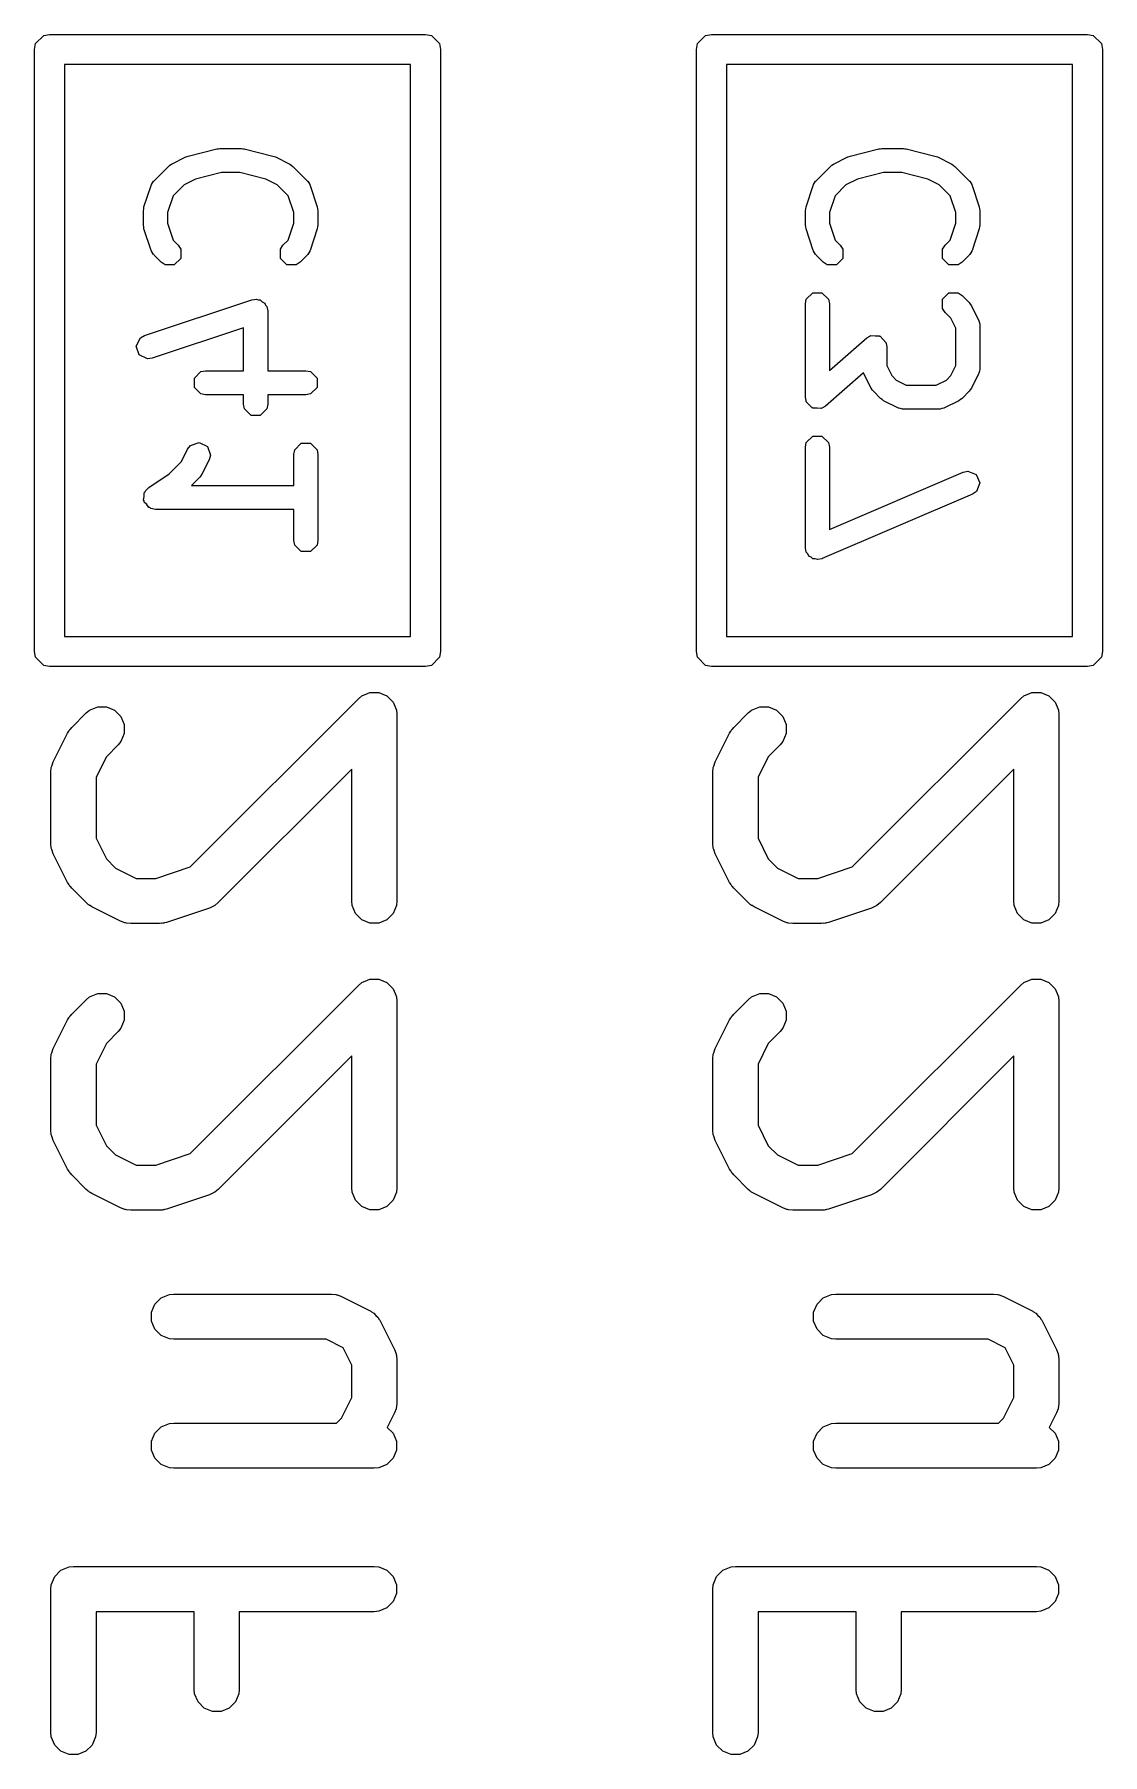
# Model space of a CAD drawing. Extents: x 2.01 to 5.6, y -4.28 to -1.65.
# Drawn here: x 5.4498 to 5.5896, y -2.5419 to -2.3169 of the extents above; entities that cross this region are included whole.
import ezdxf

# ---------------------------------------------------------------- set-up
doc = ezdxf.new("R2010")
doc.units = 0
doc.header["$MEASUREMENT"] = 0
doc.layers.add('BLACK', color=7, linetype='CONTINUOUS')

msp = doc.modelspace()

# ---------------------------------------------------------------- linework, layer by layer
at = {"layer": 'BLACK', "linetype": 'CONTINUOUS'}
for p, q in [((5.44995, -2.31814), (5.45102, -2.31708)), ((5.45102, -2.31708), (5.45177, -2.31693)), ((5.45177, -2.31693), (5.50098, -2.31693)), ((5.50098, -2.31693), (5.50174, -2.31708)), ((5.50174, -2.31708), (5.5028, -2.31814)), ((5.53657, -2.31814), (5.53763, -2.31708)), ((5.53763, -2.31708), (5.53839, -2.31693)), ((5.53839, -2.31693), (5.5876, -2.31693)), ((5.5876, -2.31693), (5.58835, -2.31708)), ((5.58835, -2.31708), (5.58942, -2.31814)), ((5.4498, -2.3189), (5.44995, -2.31814)), ((5.4498, -2.39764), (5.4498, -2.3189)), ((5.5028, -2.31814), (5.50295, -2.3189)), ((5.50295, -2.3189), (5.50295, -2.39764)), ((5.53642, -2.3189), (5.53657, -2.31814)), ((5.53642, -2.39764), (5.53642, -2.3189)), ((5.58942, -2.31814), (5.58957, -2.3189)), ((5.58957, -2.3189), (5.58957, -2.39764)), ((5.45374, -2.32087), (5.45374, -2.39567)), ((5.49902, -2.32087), (5.45374, -2.32087)), ((5.49902, -2.39567), (5.49902, -2.32087)), ((5.54035, -2.32087), (5.54035, -2.39567)), ((5.58563, -2.32087), (5.54035, -2.32087)), ((5.58563, -2.39567), (5.58563, -2.32087)), ((5.46978, -2.33291), (5.46994, -2.33284)), ((5.46994, -2.33284), (5.47369, -2.3319)), ((5.47369, -2.3319), (5.47388, -2.33189)), ((5.47388, -2.33189), (5.47407, -2.33185)), ((5.47407, -2.33185), (5.47688, -2.33185)), ((5.47688, -2.33185), (5.47707, -2.33189)), ((5.47707, -2.33189), (5.47727, -2.3319)), ((5.47727, -2.3319), (5.48102, -2.33284)), ((5.48102, -2.33284), (5.48117, -2.33291)), ((5.5564, -2.33291), (5.55655, -2.33284)), ((5.55655, -2.33284), (5.5603, -2.3319)), ((5.5603, -2.3319), (5.5605, -2.33189)), ((5.5605, -2.33189), (5.56069, -2.33185)), ((5.56069, -2.33185), (5.5635, -2.33185)), ((5.5635, -2.33185), (5.56369, -2.33189)), ((5.56369, -2.33189), (5.56388, -2.3319)), ((5.56388, -2.3319), (5.56763, -2.33284)), ((5.56763, -2.33284), (5.56779, -2.33291)), ((5.46546, -2.33606), (5.46733, -2.33419)), ((5.46733, -2.33419), (5.46754, -2.33405)), ((5.46754, -2.33405), (5.46774, -2.33389)), ((5.46774, -2.33389), (5.46962, -2.33296)), ((5.46962, -2.33296), (5.46978, -2.33291)), ((5.47427, -2.335), (5.47087, -2.33585)), ((5.47669, -2.335), (5.47427, -2.335)), ((5.48008, -2.33585), (5.47669, -2.335)), ((5.48117, -2.33291), (5.48134, -2.33296)), ((5.48134, -2.33296), (5.48321, -2.33389)), ((5.48321, -2.33389), (5.48341, -2.33405)), ((5.48341, -2.33405), (5.48362, -2.33419)), ((5.48362, -2.33419), (5.4855, -2.33606)), ((5.55207, -2.33606), (5.55395, -2.33419)), ((5.55395, -2.33419), (5.55416, -2.33405)), ((5.55416, -2.33405), (5.55436, -2.33389)), ((5.55436, -2.33389), (5.55623, -2.33296)), ((5.55623, -2.33296), (5.5564, -2.33291)), ((5.56088, -2.335), (5.55749, -2.33585)), ((5.5633, -2.335), (5.56088, -2.335)), ((5.5667, -2.33585), (5.5633, -2.335)), ((5.56779, -2.33291), (5.56795, -2.33296)), ((5.56795, -2.33296), (5.56983, -2.33389)), ((5.56983, -2.33389), (5.57003, -2.33405)), ((5.57003, -2.33405), (5.57024, -2.33419)), ((5.57024, -2.33419), (5.57211, -2.33606)), ((5.46414, -2.33949), (5.46508, -2.33668)), ((5.46508, -2.33668), (5.46512, -2.33661)), ((5.46512, -2.33657), (5.46526, -2.33636)), ((5.46512, -2.33661), (5.46512, -2.33657)), ((5.46526, -2.33636), (5.46538, -2.33614)), ((5.46538, -2.33614), (5.46542, -2.33613)), ((5.46542, -2.33613), (5.46546, -2.33606)), ((5.46938, -2.3366), (5.46795, -2.33803)), ((5.47087, -2.33585), (5.46938, -2.3366)), ((5.48158, -2.3366), (5.48008, -2.33585)), ((5.48301, -2.33803), (5.48158, -2.3366)), ((5.4855, -2.33606), (5.48554, -2.33613)), ((5.48554, -2.33613), (5.48557, -2.33614)), ((5.48557, -2.33614), (5.4857, -2.33636)), ((5.4857, -2.33636), (5.48584, -2.33657)), ((5.48584, -2.33657), (5.48584, -2.33661)), ((5.48584, -2.33661), (5.48588, -2.33668)), ((5.48588, -2.33668), (5.48681, -2.33949)), ((5.55076, -2.33949), (5.55169, -2.33668)), ((5.55169, -2.33668), (5.55173, -2.33661)), ((5.55173, -2.33657), (5.55187, -2.33636)), ((5.55173, -2.33661), (5.55173, -2.33657)), ((5.55187, -2.33636), (5.552, -2.33614)), ((5.552, -2.33614), (5.55203, -2.33613)), ((5.55203, -2.33613), (5.55207, -2.33606)), ((5.55599, -2.3366), (5.55456, -2.33803)), ((5.55749, -2.33585), (5.55599, -2.3366)), ((5.56819, -2.3366), (5.5667, -2.33585)), ((5.56962, -2.33803), (5.56819, -2.3366)), ((5.57211, -2.33606), (5.57215, -2.33613)), ((5.57215, -2.33613), (5.57219, -2.33614)), ((5.57219, -2.33614), (5.57231, -2.33636)), ((5.57231, -2.33636), (5.57245, -2.33657)), ((5.57245, -2.33657), (5.57245, -2.33661)), ((5.57245, -2.33661), (5.57249, -2.33668)), ((5.57249, -2.33668), (5.57343, -2.33949)), ((5.46411, -2.33974), (5.46414, -2.33949)), ((5.46795, -2.33803), (5.46721, -2.34024)), ((5.48375, -2.34024), (5.48301, -2.33803)), ((5.48681, -2.33949), (5.48685, -2.33974)), ((5.55072, -2.33974), (5.55076, -2.33949)), ((5.55456, -2.33803), (5.55382, -2.34024)), ((5.57036, -2.34024), (5.56962, -2.33803)), ((5.57343, -2.33949), (5.57346, -2.33974)), ((5.46406, -2.33999), (5.46411, -2.33974)), ((5.46406, -2.34186), (5.46406, -2.33999)), ((5.46721, -2.34024), (5.46721, -2.34161)), ((5.46721, -2.34161), (5.46795, -2.34382)), ((5.48301, -2.34382), (5.48375, -2.34161)), ((5.48375, -2.34161), (5.48375, -2.34024)), ((5.48685, -2.33974), (5.4869, -2.33999)), ((5.4869, -2.33999), (5.4869, -2.34186)), ((5.55068, -2.33999), (5.55072, -2.33974)), ((5.55068, -2.34186), (5.55068, -2.33999)), ((5.55382, -2.34024), (5.55382, -2.34161)), ((5.55382, -2.34161), (5.55456, -2.34382)), ((5.56962, -2.34382), (5.57036, -2.34161)), ((5.57036, -2.34161), (5.57036, -2.34024)), ((5.57346, -2.33974), (5.57351, -2.33999)), ((5.57351, -2.33999), (5.57351, -2.34186)), ((5.46411, -2.34211), (5.46406, -2.34186)), ((5.46414, -2.34236), (5.46411, -2.34211)), ((5.46508, -2.34517), (5.46414, -2.34236)), ((5.46795, -2.34382), (5.46862, -2.3445)), ((5.48233, -2.3445), (5.48301, -2.34382)), ((5.48681, -2.34236), (5.48588, -2.34517)), ((5.48685, -2.34211), (5.48681, -2.34236)), ((5.4869, -2.34186), (5.48685, -2.34211)), ((5.55072, -2.34211), (5.55068, -2.34186)), ((5.55076, -2.34236), (5.55072, -2.34211)), ((5.55169, -2.34517), (5.55076, -2.34236)), ((5.55456, -2.34382), (5.55524, -2.3445)), ((5.56895, -2.3445), (5.56962, -2.34382)), ((5.57343, -2.34236), (5.57249, -2.34517)), ((5.57346, -2.34211), (5.57343, -2.34236)), ((5.57351, -2.34186), (5.57346, -2.34211)), ((5.46512, -2.34524), (5.46508, -2.34517)), ((5.46512, -2.34528), (5.46512, -2.34524)), ((5.46526, -2.34549), (5.46512, -2.34528)), ((5.46538, -2.34571), (5.46526, -2.34549)), ((5.46542, -2.34572), (5.46538, -2.34571)), ((5.46546, -2.34579), (5.46542, -2.34572)), ((5.4664, -2.34673), (5.46546, -2.34579)), ((5.46897, -2.34622), (5.46811, -2.34707)), ((5.46862, -2.3445), (5.46897, -2.34501)), ((5.46897, -2.34501), (5.46897, -2.34622)), ((5.48199, -2.34501), (5.48233, -2.3445)), ((5.48199, -2.34622), (5.48199, -2.34501)), ((5.48284, -2.34707), (5.48199, -2.34622)), ((5.4855, -2.34579), (5.48456, -2.34673)), ((5.48554, -2.34572), (5.4855, -2.34579)), ((5.48557, -2.34571), (5.48554, -2.34572)), ((5.4857, -2.34549), (5.48557, -2.34571)), ((5.48584, -2.34528), (5.4857, -2.34549)), ((5.48588, -2.34517), (5.48584, -2.34524)), ((5.48584, -2.34524), (5.48584, -2.34528)), ((5.55173, -2.34524), (5.55169, -2.34517)), ((5.55173, -2.34528), (5.55173, -2.34524)), ((5.55187, -2.34549), (5.55173, -2.34528)), ((5.552, -2.34571), (5.55187, -2.34549)), ((5.55203, -2.34572), (5.552, -2.34571)), ((5.55207, -2.34579), (5.55203, -2.34572)), ((5.55301, -2.34673), (5.55207, -2.34579)), ((5.55558, -2.34622), (5.55473, -2.34707)), ((5.55524, -2.3445), (5.55558, -2.34501)), ((5.55558, -2.34501), (5.55558, -2.34622)), ((5.56861, -2.34501), (5.56895, -2.3445)), ((5.56861, -2.34622), (5.56861, -2.34501)), ((5.56946, -2.34707), (5.56861, -2.34622)), ((5.57211, -2.34579), (5.57117, -2.34673)), ((5.57215, -2.34572), (5.57211, -2.34579)), ((5.57219, -2.34571), (5.57215, -2.34572)), ((5.57231, -2.34549), (5.57219, -2.34571)), ((5.57245, -2.34528), (5.57231, -2.34549)), ((5.57249, -2.34517), (5.57245, -2.34524)), ((5.57245, -2.34524), (5.57245, -2.34528)), ((5.46691, -2.34707), (5.4664, -2.34673)), ((5.46811, -2.34707), (5.46691, -2.34707)), ((5.48405, -2.34707), (5.48284, -2.34707)), ((5.48456, -2.34673), (5.48405, -2.34707)), ((5.55352, -2.34707), (5.55301, -2.34673)), ((5.55473, -2.34707), (5.55352, -2.34707)), ((5.57066, -2.34707), (5.56946, -2.34707)), ((5.57117, -2.34673), (5.57066, -2.34707)), ((5.5508, -2.35157), (5.55165, -2.35072)), ((5.55165, -2.35072), (5.55285, -2.35072)), ((5.55285, -2.35072), (5.5537, -2.35157)), ((5.56861, -2.35157), (5.56946, -2.35072)), ((5.56946, -2.35072), (5.57066, -2.35072)), ((5.57066, -2.35072), (5.57117, -2.35106)), ((5.4642, -2.35631), (5.47826, -2.35162)), ((5.47826, -2.35162), (5.47887, -2.35154)), ((5.47887, -2.35154), (5.4791, -2.35166)), ((5.4791, -2.35166), (5.47936, -2.35166)), ((5.47936, -2.35166), (5.47962, -2.35192)), ((5.47962, -2.35192), (5.47995, -2.35208)), ((5.47995, -2.35208), (5.48003, -2.35233)), ((5.48003, -2.35233), (5.48021, -2.35251)), ((5.48021, -2.35251), (5.48033, -2.35311)), ((5.55068, -2.35217), (5.5508, -2.35157)), ((5.55068, -2.36436), (5.55068, -2.35217)), ((5.5537, -2.35157), (5.55382, -2.35217)), ((5.55382, -2.35217), (5.55382, -2.36089)), ((5.56861, -2.35278), (5.56861, -2.35157)), ((5.56895, -2.35329), (5.56861, -2.35278)), ((5.57117, -2.35106), (5.57211, -2.352)), ((5.57211, -2.352), (5.57225, -2.35221)), ((5.57225, -2.35221), (5.57241, -2.35241)), ((5.57241, -2.35241), (5.57334, -2.35428)), ((5.47718, -2.3553), (5.4652, -2.35929)), ((5.47718, -2.36091), (5.47718, -2.3553)), ((5.48033, -2.35311), (5.48033, -2.36091)), ((5.5697, -2.35405), (5.56895, -2.35329)), ((5.57036, -2.35536), (5.5697, -2.35405)), ((5.57334, -2.35428), (5.57336, -2.35436)), ((5.57336, -2.35436), (5.57339, -2.35438)), ((5.57339, -2.35438), (5.57344, -2.35463)), ((5.57344, -2.35463), (5.57351, -2.35488)), ((5.57351, -2.35488), (5.57349, -2.35491)), ((5.57349, -2.35491), (5.57351, -2.35499)), ((5.57351, -2.35499), (5.57351, -2.36061)), ((5.46313, -2.35769), (5.46367, -2.35661)), ((5.46367, -2.35661), (5.4642, -2.35631)), ((5.55382, -2.36089), (5.55871, -2.35661)), ((5.55871, -2.35661), (5.5591, -2.35639)), ((5.5591, -2.35639), (5.55915, -2.35634)), ((5.55915, -2.35634), (5.55918, -2.35634)), ((5.55918, -2.35634), (5.55924, -2.35631)), ((5.55924, -2.35631), (5.5598, -2.35634)), ((5.5598, -2.35634), (5.56035, -2.35634)), ((5.56035, -2.35634), (5.56039, -2.35638)), ((5.56039, -2.35638), (5.56045, -2.35639)), ((5.56045, -2.35639), (5.56081, -2.3568)), ((5.56081, -2.3568), (5.5612, -2.3572)), ((5.5612, -2.3572), (5.56122, -2.35727)), ((5.56122, -2.35727), (5.56124, -2.35729)), ((5.56124, -2.35729), (5.56124, -2.35736)), ((5.56124, -2.35736), (5.56132, -2.3578)), ((5.57036, -2.36024), (5.57036, -2.35536)), ((5.46351, -2.35883), (5.46313, -2.35769)), ((5.46459, -2.35937), (5.46351, -2.35883)), ((5.4652, -2.35929), (5.46459, -2.35937)), ((5.56132, -2.3578), (5.56132, -2.36024)), ((5.47074, -2.36188), (5.47159, -2.36103)), ((5.47074, -2.36309), (5.47074, -2.36188)), ((5.47159, -2.36103), (5.4722, -2.36091)), ((5.4722, -2.36091), (5.47718, -2.36091)), ((5.48033, -2.36091), (5.48532, -2.36091)), ((5.48532, -2.36091), (5.48592, -2.36103)), ((5.48592, -2.36103), (5.48678, -2.36188)), ((5.48678, -2.36188), (5.48678, -2.36309)), ((5.55829, -2.36117), (5.55329, -2.36555)), ((5.55829, -2.36121), (5.55829, -2.36117)), ((5.55832, -2.36124), (5.55829, -2.36121)), ((5.55834, -2.36132), (5.55832, -2.36124)), ((5.55928, -2.36319), (5.55834, -2.36132)), ((5.56132, -2.36024), (5.56198, -2.36155)), ((5.56198, -2.36155), (5.56256, -2.36213)), ((5.56913, -2.36213), (5.5697, -2.36155)), ((5.5697, -2.36155), (5.57036, -2.36024)), ((5.57334, -2.36132), (5.57241, -2.36319)), ((5.57336, -2.36124), (5.57334, -2.36132)), ((5.57339, -2.36121), (5.57336, -2.36124)), ((5.57344, -2.36097), (5.57339, -2.36121)), ((5.57351, -2.36072), (5.57344, -2.36097)), ((5.57351, -2.36061), (5.57349, -2.36069)), ((5.57349, -2.36069), (5.57351, -2.36072)), ((5.47159, -2.36394), (5.47074, -2.36309)), ((5.4722, -2.36406), (5.47159, -2.36394)), ((5.47718, -2.36406), (5.4722, -2.36406)), ((5.47718, -2.3653), (5.47718, -2.36406)), ((5.48532, -2.36406), (5.48033, -2.36406)), ((5.48033, -2.36406), (5.48033, -2.3653)), ((5.48592, -2.36394), (5.48532, -2.36406)), ((5.48678, -2.36309), (5.48592, -2.36394)), ((5.55943, -2.36339), (5.55928, -2.36319)), ((5.55957, -2.3636), (5.55943, -2.36339)), ((5.56051, -2.36454), (5.55957, -2.3636)), ((5.56256, -2.36213), (5.56387, -2.36279)), ((5.56387, -2.36279), (5.56781, -2.36279)), ((5.56781, -2.36279), (5.56913, -2.36213)), ((5.57211, -2.3636), (5.57117, -2.36454)), ((5.57225, -2.36339), (5.57211, -2.3636)), ((5.57241, -2.36319), (5.57225, -2.36339)), ((5.4773, -2.3659), (5.47718, -2.3653)), ((5.47816, -2.36675), (5.4773, -2.3659)), ((5.48021, -2.3659), (5.47936, -2.36675)), ((5.48033, -2.3653), (5.48021, -2.3659)), ((5.55076, -2.3648), (5.55068, -2.36436)), ((5.55076, -2.36487), (5.55076, -2.3648)), ((5.55078, -2.36489), (5.55076, -2.36487)), ((5.5508, -2.36496), (5.55078, -2.36489)), ((5.55119, -2.36536), (5.5508, -2.36496)), ((5.55155, -2.36577), (5.55119, -2.36536)), ((5.55161, -2.36578), (5.55155, -2.36577)), ((5.55165, -2.36582), (5.55161, -2.36578)), ((5.5522, -2.36582), (5.55165, -2.36582)), ((5.55275, -2.36585), (5.5522, -2.36582)), ((5.55282, -2.36582), (5.55275, -2.36585)), ((5.55285, -2.36582), (5.55282, -2.36582)), ((5.5529, -2.36577), (5.55285, -2.36582)), ((5.55329, -2.36555), (5.5529, -2.36577)), ((5.56072, -2.36468), (5.56051, -2.36454)), ((5.56092, -2.36483), (5.56072, -2.36468)), ((5.56279, -2.36577), (5.56092, -2.36483)), ((5.56287, -2.36579), (5.56279, -2.36577)), ((5.5629, -2.36582), (5.56287, -2.36579)), ((5.56314, -2.36586), (5.5629, -2.36582)), ((5.56339, -2.36593), (5.56314, -2.36586)), ((5.56342, -2.36592), (5.56339, -2.36593)), ((5.5635, -2.36594), (5.56342, -2.36592)), ((5.56819, -2.36594), (5.5635, -2.36594)), ((5.56826, -2.36592), (5.56819, -2.36594)), ((5.5683, -2.36593), (5.56826, -2.36592)), ((5.56854, -2.36586), (5.5683, -2.36593)), ((5.56879, -2.36582), (5.56854, -2.36586)), ((5.56881, -2.36579), (5.56879, -2.36582)), ((5.56889, -2.36577), (5.56881, -2.36579)), ((5.57076, -2.36483), (5.56889, -2.36577)), ((5.57096, -2.36468), (5.57076, -2.36483)), ((5.57117, -2.36454), (5.57096, -2.36468)), ((5.47936, -2.36675), (5.47816, -2.36675)), ((5.46985, -2.37116), (5.47023, -2.37067)), ((5.47023, -2.37067), (5.47137, -2.37029)), ((5.47137, -2.37029), (5.47245, -2.37083)), ((5.47245, -2.37083), (5.47283, -2.37197)), ((5.48387, -2.37126), (5.48472, -2.3704)), ((5.48472, -2.3704), (5.48592, -2.3704)), ((5.48592, -2.3704), (5.48678, -2.37126)), ((5.55068, -2.37092), (5.5508, -2.37032)), ((5.55068, -2.38405), (5.55068, -2.37092)), ((5.5508, -2.37032), (5.55165, -2.36947)), ((5.55165, -2.36947), (5.55285, -2.36947)), ((5.55285, -2.36947), (5.5537, -2.37032)), ((5.5537, -2.37032), (5.55382, -2.37092)), ((5.55382, -2.37092), (5.55382, -2.38166)), ((5.46744, -2.37439), (5.46903, -2.3728)), ((5.46903, -2.3728), (5.46985, -2.37116)), ((5.47267, -2.37256), (5.47173, -2.37444)), ((5.47283, -2.37197), (5.47267, -2.37256)), ((5.48375, -2.37186), (5.48387, -2.37126)), ((5.48375, -2.37591), (5.48375, -2.37186)), ((5.48678, -2.37126), (5.4869, -2.37186)), ((5.4869, -2.37186), (5.4869, -2.38311)), ((5.46476, -2.37617), (5.46744, -2.37439)), ((5.47144, -2.37485), (5.47038, -2.37591)), ((5.47158, -2.37464), (5.47144, -2.37485)), ((5.47173, -2.37444), (5.47158, -2.37464)), ((5.55382, -2.38166), (5.57131, -2.37416)), ((5.57131, -2.37416), (5.57192, -2.37403)), ((5.57192, -2.37403), (5.57303, -2.37448)), ((5.57303, -2.37448), (5.57351, -2.37559)), ((5.57351, -2.37559), (5.57306, -2.37671)), ((5.46409, -2.37779), (5.46418, -2.37734)), ((5.46418, -2.37792), (5.46409, -2.37779)), ((5.46418, -2.37688), (5.4643, -2.37677)), ((5.46418, -2.37734), (5.46418, -2.37688)), ((5.4643, -2.37677), (5.46433, -2.37661)), ((5.46433, -2.37661), (5.46476, -2.37617)), ((5.47038, -2.37591), (5.48375, -2.37591)), ((5.57256, -2.37706), (5.55287, -2.38549)), ((5.57306, -2.37671), (5.57256, -2.37706)), ((5.46418, -2.37809), (5.46418, -2.37792)), ((5.46451, -2.37841), (5.46418, -2.37809)), ((5.46476, -2.37879), (5.46451, -2.37841)), ((5.46492, -2.37882), (5.46476, -2.37879)), ((5.46503, -2.37894), (5.46492, -2.37882)), ((5.46564, -2.37906), (5.46503, -2.37894)), ((5.48375, -2.37906), (5.46564, -2.37906)), ((5.48375, -2.38311), (5.48375, -2.37906)), ((5.48387, -2.38371), (5.48375, -2.38311)), ((5.48472, -2.38456), (5.48387, -2.38371)), ((5.48592, -2.38456), (5.48472, -2.38456)), ((5.48678, -2.38371), (5.48592, -2.38456)), ((5.4869, -2.38311), (5.48678, -2.38371)), ((5.55068, -2.38406), (5.55068, -2.38405)), ((5.55068, -2.38408), (5.55068, -2.38406)), ((5.55068, -2.38406), (5.55068, -2.38406)), ((5.5508, -2.38465), (5.55068, -2.38408)), ((5.55102, -2.38488), (5.5508, -2.38465)), ((5.55115, -2.38517), (5.55102, -2.38488)), ((5.55143, -2.38529), (5.55115, -2.38517)), ((5.55165, -2.3855), (5.55143, -2.38529)), ((5.55197, -2.3855), (5.55165, -2.3855)), ((5.55227, -2.38562), (5.55197, -2.3855)), ((5.55284, -2.3855), (5.55227, -2.38562)), ((5.55285, -2.3855), (5.55284, -2.3855)), ((5.55286, -2.3855), (5.55285, -2.3855)), ((5.55287, -2.38549), (5.55286, -2.3855)), ((5.45374, -2.39567), (5.49902, -2.39567)), ((5.54035, -2.39567), (5.58563, -2.39567)), ((5.44995, -2.39839), (5.4498, -2.39764)), ((5.50295, -2.39764), (5.5028, -2.39839)), ((5.53657, -2.39839), (5.53642, -2.39764)), ((5.58957, -2.39764), (5.58942, -2.39839)), ((5.45102, -2.39946), (5.44995, -2.39839)), ((5.45177, -2.39961), (5.45102, -2.39946)), ((5.50098, -2.39961), (5.45177, -2.39961)), ((5.50174, -2.39946), (5.50098, -2.39961)), ((5.5028, -2.39839), (5.50174, -2.39946)), ((5.53763, -2.39946), (5.53657, -2.39839)), ((5.53839, -2.39961), (5.53763, -2.39946)), ((5.5876, -2.39961), (5.53839, -2.39961)), ((5.58835, -2.39946), (5.5876, -2.39961)), ((5.58942, -2.39839), (5.58835, -2.39946)), ((5.47019, -2.4258), (5.4922, -2.4038)), ((5.4922, -2.4038), (5.49264, -2.40343)), ((5.49264, -2.40343), (5.4934, -2.40312)), ((5.4934, -2.40312), (5.49371, -2.40299)), ((5.49371, -2.40299), (5.49486, -2.40299)), ((5.49486, -2.40299), (5.49592, -2.40343)), ((5.49592, -2.40343), (5.49674, -2.40425)), ((5.49674, -2.40425), (5.497, -2.40487)), ((5.55681, -2.4258), (5.57881, -2.4038)), ((5.57881, -2.4038), (5.57926, -2.40343)), ((5.57926, -2.40343), (5.58001, -2.40312)), ((5.58001, -2.40312), (5.58032, -2.40299)), ((5.58032, -2.40299), (5.58147, -2.40299)), ((5.58147, -2.40299), (5.58254, -2.40343)), ((5.58254, -2.40343), (5.58335, -2.40425)), ((5.58335, -2.40425), (5.58361, -2.40487)), ((5.4547, -2.40755), (5.45658, -2.40567)), ((5.45658, -2.40567), (5.45702, -2.40531)), ((5.45702, -2.40531), (5.45809, -2.40487)), ((5.45809, -2.40487), (5.45924, -2.40487)), ((5.45924, -2.40487), (5.4603, -2.40531)), ((5.4603, -2.40531), (5.46112, -2.40612)), ((5.46112, -2.40612), (5.46156, -2.40719)), ((5.497, -2.40487), (5.49718, -2.40531)), ((5.49718, -2.40531), (5.49724, -2.40589)), ((5.49724, -2.40589), (5.49724, -2.43026)), ((5.54132, -2.40755), (5.54319, -2.40567)), ((5.54319, -2.40567), (5.54364, -2.40531)), ((5.54364, -2.40531), (5.5447, -2.40487)), ((5.5447, -2.40487), (5.54585, -2.40487)), ((5.54585, -2.40487), (5.54692, -2.40531)), ((5.54692, -2.40531), (5.54773, -2.40612)), ((5.54773, -2.40612), (5.54817, -2.40719)), ((5.58361, -2.40487), (5.58379, -2.40531)), ((5.58379, -2.40531), (5.58385, -2.40589)), ((5.58385, -2.40589), (5.58385, -2.43026)), ((5.45227, -2.41207), (5.45415, -2.40832)), ((5.45415, -2.40832), (5.4543, -2.40807)), ((5.4543, -2.40807), (5.45433, -2.408)), ((5.45433, -2.408), (5.4544, -2.40791)), ((5.4544, -2.40791), (5.45446, -2.40783)), ((5.45446, -2.40783), (5.45452, -2.40777)), ((5.45452, -2.40777), (5.4547, -2.40755)), ((5.46156, -2.40834), (5.46112, -2.4094)), ((5.46156, -2.40719), (5.46156, -2.40834)), ((5.53889, -2.41207), (5.54076, -2.40832)), ((5.54076, -2.40832), (5.54092, -2.40807)), ((5.54092, -2.40807), (5.54095, -2.408)), ((5.54095, -2.408), (5.54101, -2.40791)), ((5.54101, -2.40791), (5.54107, -2.40783)), ((5.54107, -2.40783), (5.54113, -2.40777)), ((5.54113, -2.40777), (5.54132, -2.40755)), ((5.54817, -2.40834), (5.54773, -2.4094)), ((5.54817, -2.40719), (5.54817, -2.40834)), ((5.45922, -2.41139), (5.45787, -2.41408)), ((5.46075, -2.40985), (5.45922, -2.41139)), ((5.46112, -2.4094), (5.46075, -2.40985)), ((5.54583, -2.41139), (5.54448, -2.41408)), ((5.54737, -2.40985), (5.54583, -2.41139)), ((5.54773, -2.4094), (5.54737, -2.40985)), ((5.45196, -2.41339), (5.45202, -2.41281)), ((5.45196, -2.42276), (5.45196, -2.41339)), ((5.45202, -2.41281), (5.45206, -2.41271)), ((5.45206, -2.41271), (5.45207, -2.41261)), ((5.45207, -2.41261), (5.45227, -2.41207)), ((5.49133, -2.41302), (5.47387, -2.43047)), ((5.49133, -2.43026), (5.49133, -2.41302)), ((5.53858, -2.41339), (5.53863, -2.41281)), ((5.53858, -2.42276), (5.53858, -2.41339)), ((5.53863, -2.41281), (5.53867, -2.41271)), ((5.53867, -2.41271), (5.53868, -2.41261)), ((5.53868, -2.41261), (5.53889, -2.41207)), ((5.57795, -2.41302), (5.56049, -2.43047)), ((5.57795, -2.43026), (5.57795, -2.41302)), ((5.45787, -2.41408), (5.45787, -2.42206)), ((5.54448, -2.41408), (5.54448, -2.42206)), ((5.45202, -2.42334), (5.45196, -2.42276)), ((5.45787, -2.42206), (5.45922, -2.42476)), ((5.53863, -2.42334), (5.53858, -2.42276)), ((5.54448, -2.42206), (5.54583, -2.42476)), ((5.45206, -2.42343), (5.45202, -2.42334)), ((5.45207, -2.42354), (5.45206, -2.42343)), ((5.45227, -2.42408), (5.45207, -2.42354)), ((5.45415, -2.42783), (5.45227, -2.42408)), ((5.45922, -2.42476), (5.46041, -2.42596)), ((5.53867, -2.42343), (5.53863, -2.42334)), ((5.53868, -2.42354), (5.53867, -2.42343)), ((5.53889, -2.42408), (5.53868, -2.42354)), ((5.54076, -2.42783), (5.53889, -2.42408)), ((5.54583, -2.42476), (5.54703, -2.42596)), ((5.46041, -2.42596), (5.46311, -2.42731)), ((5.46311, -2.42731), (5.46568, -2.42731)), ((5.46568, -2.42731), (5.47019, -2.4258)), ((5.54703, -2.42596), (5.54972, -2.42731)), ((5.54972, -2.42731), (5.5523, -2.42731)), ((5.5523, -2.42731), (5.55681, -2.4258)), ((5.4543, -2.42808), (5.45415, -2.42783)), ((5.45433, -2.42815), (5.4543, -2.42808)), ((5.4544, -2.42823), (5.45433, -2.42815)), ((5.45446, -2.42832), (5.4544, -2.42823)), ((5.45452, -2.42837), (5.45446, -2.42832)), ((5.4547, -2.4286), (5.45452, -2.42837)), ((5.45658, -2.43047), (5.4547, -2.4286)), ((5.54092, -2.42808), (5.54076, -2.42783)), ((5.54095, -2.42815), (5.54092, -2.42808)), ((5.54101, -2.42823), (5.54095, -2.42815)), ((5.54107, -2.42832), (5.54101, -2.42823)), ((5.54113, -2.42837), (5.54107, -2.42832)), ((5.54132, -2.4286), (5.54113, -2.42837)), ((5.54319, -2.43047), (5.54132, -2.4286)), ((5.4568, -2.43066), (5.45658, -2.43047)), ((5.45685, -2.43072), (5.4568, -2.43066)), ((5.45694, -2.43077), (5.45685, -2.43072)), ((5.45702, -2.43084), (5.45694, -2.43077)), ((5.4571, -2.43087), (5.45702, -2.43084)), ((5.45734, -2.43102), (5.4571, -2.43087)), ((5.46109, -2.4329), (5.45734, -2.43102)), ((5.47272, -2.43119), (5.4671, -2.43306)), ((5.47325, -2.43095), (5.47272, -2.43119)), ((5.47333, -2.43088), (5.47325, -2.43095)), ((5.47343, -2.43084), (5.47333, -2.43088)), ((5.47387, -2.43047), (5.47343, -2.43084)), ((5.49139, -2.43083), (5.49133, -2.43026)), ((5.49183, -2.4319), (5.49139, -2.43083)), ((5.49718, -2.43083), (5.49674, -2.4319)), ((5.49724, -2.43026), (5.49718, -2.43083)), ((5.54342, -2.43066), (5.54319, -2.43047)), ((5.54347, -2.43072), (5.54342, -2.43066)), ((5.54356, -2.43077), (5.54347, -2.43072)), ((5.54364, -2.43084), (5.54356, -2.43077)), ((5.54371, -2.43087), (5.54364, -2.43084)), ((5.54396, -2.43102), (5.54371, -2.43087)), ((5.54771, -2.4329), (5.54396, -2.43102)), ((5.55933, -2.43119), (5.55371, -2.43306)), ((5.55986, -2.43095), (5.55933, -2.43119)), ((5.55994, -2.43088), (5.55986, -2.43095)), ((5.56004, -2.43084), (5.55994, -2.43088)), ((5.56049, -2.43047), (5.56004, -2.43084)), ((5.578, -2.43083), (5.57795, -2.43026)), ((5.57844, -2.4319), (5.578, -2.43083)), ((5.58379, -2.43083), (5.58335, -2.4319)), ((5.58385, -2.43026), (5.58379, -2.43083)), ((5.46163, -2.43311), (5.46109, -2.4329)), ((5.46174, -2.43311), (5.46163, -2.43311)), ((5.46184, -2.43315), (5.46174, -2.43311)), ((5.46241, -2.43321), (5.46184, -2.43315)), ((5.46616, -2.43321), (5.46241, -2.43321)), ((5.46645, -2.43318), (5.46616, -2.43321)), ((5.46653, -2.43319), (5.46645, -2.43318)), ((5.46663, -2.43316), (5.46653, -2.43319)), ((5.46674, -2.43315), (5.46663, -2.43316)), ((5.46681, -2.43312), (5.46674, -2.43315)), ((5.4671, -2.43306), (5.46681, -2.43312)), ((5.49264, -2.43271), (5.49183, -2.4319)), ((5.49371, -2.43315), (5.49264, -2.43271)), ((5.49486, -2.43315), (5.49371, -2.43315)), ((5.49592, -2.43271), (5.49486, -2.43315)), ((5.49674, -2.4319), (5.49592, -2.43271)), ((5.54825, -2.43311), (5.54771, -2.4329)), ((5.54835, -2.43311), (5.54825, -2.43311)), ((5.54845, -2.43315), (5.54835, -2.43311)), ((5.54903, -2.43321), (5.54845, -2.43315)), ((5.55278, -2.43321), (5.54903, -2.43321)), ((5.55307, -2.43318), (5.55278, -2.43321)), ((5.55315, -2.43319), (5.55307, -2.43318)), ((5.55325, -2.43316), (5.55315, -2.43319)), ((5.55335, -2.43315), (5.55325, -2.43316)), ((5.55343, -2.43312), (5.55335, -2.43315)), ((5.55371, -2.43306), (5.55343, -2.43312)), ((5.57926, -2.43271), (5.57844, -2.4319)), ((5.58032, -2.43315), (5.57926, -2.43271)), ((5.58147, -2.43315), (5.58032, -2.43315)), ((5.58254, -2.43271), (5.58147, -2.43315)), ((5.58335, -2.4319), (5.58254, -2.43271)), ((5.49264, -2.44093), (5.4934, -2.44062)), ((5.4934, -2.44062), (5.49371, -2.44049)), ((5.49371, -2.44049), (5.49486, -2.44049)), ((5.49486, -2.44049), (5.49592, -2.44093)), ((5.57926, -2.44093), (5.58001, -2.44062)), ((5.58001, -2.44062), (5.58032, -2.44049)), ((5.58032, -2.44049), (5.58147, -2.44049)), ((5.58147, -2.44049), (5.58254, -2.44093)), ((5.45658, -2.44317), (5.45702, -2.4428)), ((5.45702, -2.4428), (5.45809, -2.44236)), ((5.45809, -2.44236), (5.45924, -2.44236)), ((5.45924, -2.44236), (5.4603, -2.4428)), ((5.4603, -2.4428), (5.46112, -2.44362)), ((5.47019, -2.4633), (5.4922, -2.44129)), ((5.4922, -2.44129), (5.49264, -2.44093)), ((5.49592, -2.44093), (5.49674, -2.44174)), ((5.49674, -2.44174), (5.497, -2.44236)), ((5.497, -2.44236), (5.49718, -2.44281)), ((5.49718, -2.44281), (5.49724, -2.44338)), ((5.54319, -2.44317), (5.54364, -2.4428)), ((5.54364, -2.4428), (5.5447, -2.44236)), ((5.5447, -2.44236), (5.54585, -2.44236)), ((5.54585, -2.44236), (5.54692, -2.4428)), ((5.54692, -2.4428), (5.54773, -2.44362)), ((5.55681, -2.4633), (5.57881, -2.44129)), ((5.57881, -2.44129), (5.57926, -2.44093)), ((5.58254, -2.44093), (5.58335, -2.44174)), ((5.58335, -2.44174), (5.58361, -2.44236)), ((5.58361, -2.44236), (5.58379, -2.44281)), ((5.58379, -2.44281), (5.58385, -2.44338)), ((5.4544, -2.44541), (5.45446, -2.44532)), ((5.45446, -2.44532), (5.45452, -2.44527)), ((5.45452, -2.44527), (5.4547, -2.44504)), ((5.4547, -2.44504), (5.45658, -2.44317)), ((5.46112, -2.44362), (5.46156, -2.44468)), ((5.46156, -2.44468), (5.46156, -2.44583)), ((5.49724, -2.44338), (5.49724, -2.46775)), ((5.54101, -2.44541), (5.54107, -2.44532)), ((5.54107, -2.44532), (5.54113, -2.44527)), ((5.54113, -2.44527), (5.54132, -2.44504)), ((5.54132, -2.44504), (5.54319, -2.44317)), ((5.54773, -2.44362), (5.54817, -2.44468)), ((5.54817, -2.44468), (5.54817, -2.44583)), ((5.58385, -2.44338), (5.58385, -2.46775)), ((5.45227, -2.44956), (5.45415, -2.44581)), ((5.45415, -2.44581), (5.4543, -2.44556)), ((5.4543, -2.44556), (5.45433, -2.44549)), ((5.45433, -2.44549), (5.4544, -2.44541)), ((5.46075, -2.44734), (5.45922, -2.44888)), ((5.46112, -2.4469), (5.46075, -2.44734)), ((5.46156, -2.44583), (5.46112, -2.4469)), ((5.53889, -2.44956), (5.54076, -2.44581)), ((5.54076, -2.44581), (5.54092, -2.44556)), ((5.54092, -2.44556), (5.54095, -2.44549)), ((5.54095, -2.44549), (5.54101, -2.44541)), ((5.54737, -2.44734), (5.54583, -2.44888)), ((5.54773, -2.4469), (5.54737, -2.44734)), ((5.54817, -2.44583), (5.54773, -2.4469)), ((5.45207, -2.4501), (5.45227, -2.44956)), ((5.45922, -2.44888), (5.45787, -2.45158)), ((5.53868, -2.4501), (5.53889, -2.44956)), ((5.54583, -2.44888), (5.54448, -2.45158)), ((5.45196, -2.45088), (5.45202, -2.45031)), ((5.45196, -2.46025), (5.45196, -2.45088)), ((5.45202, -2.45031), (5.45206, -2.45021)), ((5.45206, -2.45021), (5.45207, -2.4501)), ((5.45787, -2.45158), (5.45787, -2.45956)), ((5.49133, -2.45051), (5.47387, -2.46797)), ((5.49133, -2.46775), (5.49133, -2.45051)), ((5.53858, -2.45088), (5.53863, -2.45031)), ((5.53858, -2.46025), (5.53858, -2.45088)), ((5.53863, -2.45031), (5.53867, -2.45021)), ((5.53867, -2.45021), (5.53868, -2.4501)), ((5.54448, -2.45158), (5.54448, -2.45956)), ((5.57795, -2.45051), (5.56049, -2.46797)), ((5.57795, -2.46775), (5.57795, -2.45051)), ((5.45202, -2.46083), (5.45196, -2.46025)), ((5.45206, -2.46093), (5.45202, -2.46083)), ((5.45207, -2.46103), (5.45206, -2.46093)), ((5.45227, -2.46158), (5.45207, -2.46103)), ((5.45787, -2.45956), (5.45922, -2.46226)), ((5.53863, -2.46083), (5.53858, -2.46025)), ((5.53867, -2.46093), (5.53863, -2.46083)), ((5.53868, -2.46103), (5.53867, -2.46093)), ((5.53889, -2.46158), (5.53868, -2.46103)), ((5.54448, -2.45956), (5.54583, -2.46226)), ((5.45415, -2.46532), (5.45227, -2.46158)), ((5.45922, -2.46226), (5.46041, -2.46345)), ((5.46568, -2.4648), (5.47019, -2.4633)), ((5.54076, -2.46532), (5.53889, -2.46158)), ((5.54583, -2.46226), (5.54703, -2.46345)), ((5.5523, -2.4648), (5.55681, -2.4633)), ((5.4543, -2.46557), (5.45415, -2.46532)), ((5.45433, -2.46564), (5.4543, -2.46557)), ((5.46041, -2.46345), (5.46311, -2.4648)), ((5.46311, -2.4648), (5.46568, -2.4648)), ((5.54092, -2.46557), (5.54076, -2.46532)), ((5.54095, -2.46564), (5.54092, -2.46557)), ((5.54703, -2.46345), (5.54972, -2.4648)), ((5.54972, -2.4648), (5.5523, -2.4648)), ((5.4544, -2.46573), (5.45433, -2.46564)), ((5.45446, -2.46581), (5.4544, -2.46573)), ((5.45452, -2.46587), (5.45446, -2.46581)), ((5.4547, -2.46609), (5.45452, -2.46587)), ((5.45658, -2.46797), (5.4547, -2.46609)), ((5.49139, -2.46833), (5.49133, -2.46775)), ((5.49724, -2.46775), (5.49718, -2.46833)), ((5.54101, -2.46573), (5.54095, -2.46564)), ((5.54107, -2.46581), (5.54101, -2.46573)), ((5.54113, -2.46587), (5.54107, -2.46581)), ((5.54132, -2.46609), (5.54113, -2.46587)), ((5.54319, -2.46797), (5.54132, -2.46609)), ((5.578, -2.46833), (5.57795, -2.46775)), ((5.58385, -2.46775), (5.58379, -2.46833)), ((5.4568, -2.46815), (5.45658, -2.46797)), ((5.45685, -2.46821), (5.4568, -2.46815)), ((5.45694, -2.46827), (5.45685, -2.46821)), ((5.45702, -2.46833), (5.45694, -2.46827)), ((5.4571, -2.46836), (5.45702, -2.46833)), ((5.45734, -2.46852), (5.4571, -2.46836)), ((5.46109, -2.4704), (5.45734, -2.46852)), ((5.47272, -2.46868), (5.4671, -2.47056)), ((5.47325, -2.46844), (5.47272, -2.46868)), ((5.47333, -2.46837), (5.47325, -2.46844)), ((5.47343, -2.46833), (5.47333, -2.46837)), ((5.47387, -2.46797), (5.47343, -2.46833)), ((5.49183, -2.46939), (5.49139, -2.46833)), ((5.49264, -2.47021), (5.49183, -2.46939)), ((5.49674, -2.46939), (5.49592, -2.47021)), ((5.49718, -2.46833), (5.49674, -2.46939)), ((5.54342, -2.46815), (5.54319, -2.46797)), ((5.54347, -2.46821), (5.54342, -2.46815)), ((5.54356, -2.46827), (5.54347, -2.46821)), ((5.54364, -2.46833), (5.54356, -2.46827)), ((5.54371, -2.46836), (5.54364, -2.46833)), ((5.54396, -2.46852), (5.54371, -2.46836)), ((5.54771, -2.4704), (5.54396, -2.46852)), ((5.55933, -2.46868), (5.55371, -2.47056)), ((5.55986, -2.46844), (5.55933, -2.46868)), ((5.55994, -2.46837), (5.55986, -2.46844)), ((5.56004, -2.46833), (5.55994, -2.46837)), ((5.56049, -2.46797), (5.56004, -2.46833)), ((5.57844, -2.46939), (5.578, -2.46833)), ((5.57926, -2.47021), (5.57844, -2.46939)), ((5.58335, -2.46939), (5.58254, -2.47021)), ((5.58379, -2.46833), (5.58335, -2.46939)), ((5.46163, -2.4706), (5.46109, -2.4704)), ((5.46174, -2.47061), (5.46163, -2.4706)), ((5.46184, -2.47065), (5.46174, -2.47061)), ((5.46241, -2.47071), (5.46184, -2.47065)), ((5.46616, -2.47071), (5.46241, -2.47071)), ((5.46645, -2.47068), (5.46616, -2.47071)), ((5.46653, -2.47068), (5.46645, -2.47068)), ((5.46663, -2.47066), (5.46653, -2.47068)), ((5.46674, -2.47065), (5.46663, -2.47066)), ((5.46681, -2.47062), (5.46674, -2.47065)), ((5.4671, -2.47056), (5.46681, -2.47062)), ((5.49371, -2.47065), (5.49264, -2.47021)), ((5.49486, -2.47065), (5.49371, -2.47065)), ((5.49592, -2.47021), (5.49486, -2.47065)), ((5.54825, -2.4706), (5.54771, -2.4704)), ((5.54835, -2.47061), (5.54825, -2.4706)), ((5.54845, -2.47065), (5.54835, -2.47061)), ((5.54903, -2.47071), (5.54845, -2.47065)), ((5.55278, -2.47071), (5.54903, -2.47071)), ((5.55307, -2.47068), (5.55278, -2.47071)), ((5.55315, -2.47068), (5.55307, -2.47068)), ((5.55325, -2.47066), (5.55315, -2.47068)), ((5.55335, -2.47065), (5.55325, -2.47066)), ((5.55343, -2.47062), (5.55335, -2.47065)), ((5.55371, -2.47056), (5.55343, -2.47062)), ((5.58032, -2.47065), (5.57926, -2.47021)), ((5.58147, -2.47065), (5.58032, -2.47065)), ((5.58254, -2.47021), (5.58147, -2.47065)), ((5.46514, -2.48405), (5.46558, -2.48299)), ((5.46558, -2.48299), (5.4664, -2.48217)), ((5.4664, -2.48217), (5.46746, -2.48173)), ((5.46746, -2.48173), (5.46804, -2.48167)), ((5.46804, -2.48167), (5.48866, -2.48167)), ((5.48866, -2.48167), (5.48924, -2.48173)), ((5.48924, -2.48173), (5.48933, -2.48177)), ((5.48933, -2.48177), (5.48944, -2.48178)), ((5.48944, -2.48178), (5.48998, -2.48199)), ((5.48998, -2.48199), (5.49373, -2.48386)), ((5.55176, -2.48405), (5.5522, -2.48299)), ((5.5522, -2.48299), (5.55301, -2.48217)), ((5.55301, -2.48217), (5.55408, -2.48173)), ((5.55408, -2.48173), (5.55465, -2.48167)), ((5.55465, -2.48167), (5.57527, -2.48167)), ((5.57527, -2.48167), (5.57585, -2.48173)), ((5.57585, -2.48173), (5.57595, -2.48177)), ((5.57595, -2.48177), (5.57605, -2.48178)), ((5.57605, -2.48178), (5.57659, -2.48199)), ((5.57659, -2.48199), (5.58034, -2.48386)), ((5.46514, -2.4852), (5.46514, -2.48405)), ((5.46558, -2.48627), (5.46514, -2.4852)), ((5.49373, -2.48386), (5.49383, -2.48392)), ((5.49383, -2.48392), (5.49387, -2.48394)), ((5.49387, -2.48394), (5.49393, -2.48399)), ((5.49393, -2.48399), (5.49422, -2.48417)), ((5.49422, -2.48417), (5.49446, -2.48445)), ((5.49446, -2.48445), (5.49474, -2.48469)), ((5.49474, -2.48469), (5.49493, -2.48498)), ((5.49493, -2.48498), (5.49497, -2.48504)), ((5.49497, -2.48504), (5.49499, -2.48508)), ((5.49499, -2.48508), (5.49505, -2.48518)), ((5.49505, -2.48518), (5.49693, -2.48893)), ((5.55176, -2.4852), (5.55176, -2.48405)), ((5.5522, -2.48627), (5.55176, -2.4852)), ((5.58034, -2.48386), (5.58044, -2.48392)), ((5.58044, -2.48392), (5.58049, -2.48394)), ((5.58049, -2.48394), (5.58054, -2.48399)), ((5.58054, -2.48399), (5.58083, -2.48417)), ((5.58083, -2.48417), (5.58108, -2.48445)), ((5.58108, -2.48445), (5.58136, -2.48469)), ((5.58136, -2.48469), (5.58154, -2.48498)), ((5.58154, -2.48498), (5.58159, -2.48504)), ((5.58159, -2.48504), (5.5816, -2.48508)), ((5.5816, -2.48508), (5.58166, -2.48518)), ((5.58166, -2.48518), (5.58354, -2.48893)), ((5.4664, -2.48708), (5.46558, -2.48627)), ((5.46746, -2.48752), (5.4664, -2.48708)), ((5.46804, -2.48758), (5.46746, -2.48752)), ((5.48796, -2.48758), (5.46804, -2.48758)), ((5.49021, -2.4887), (5.48796, -2.48758)), ((5.55301, -2.48708), (5.5522, -2.48627)), ((5.55408, -2.48752), (5.55301, -2.48708)), ((5.55465, -2.48758), (5.55408, -2.48752)), ((5.57458, -2.48758), (5.55465, -2.48758)), ((5.57682, -2.4887), (5.57458, -2.48758)), ((5.49133, -2.49095), (5.49021, -2.4887)), ((5.49693, -2.48893), (5.49713, -2.48947)), ((5.49713, -2.48947), (5.49714, -2.48958)), ((5.49714, -2.48958), (5.49718, -2.48968)), ((5.49718, -2.48968), (5.49724, -2.49025)), ((5.49724, -2.49025), (5.49724, -2.49588)), ((5.57795, -2.49095), (5.57682, -2.4887)), ((5.58354, -2.48893), (5.58375, -2.48947)), ((5.58375, -2.48947), (5.58375, -2.48958)), ((5.58375, -2.48958), (5.58379, -2.48968)), ((5.58379, -2.48968), (5.58385, -2.49025)), ((5.58385, -2.49025), (5.58385, -2.49588)), ((5.49133, -2.49518), (5.49133, -2.49095)), ((5.57795, -2.49518), (5.57795, -2.49095)), ((5.48998, -2.49788), (5.49133, -2.49518)), ((5.49713, -2.49666), (5.49693, -2.4972)), ((5.49714, -2.49655), (5.49713, -2.49666)), ((5.49718, -2.49645), (5.49714, -2.49655)), ((5.49724, -2.49588), (5.49718, -2.49645)), ((5.5766, -2.49788), (5.57795, -2.49518)), ((5.58375, -2.49666), (5.58354, -2.4972)), ((5.58379, -2.49645), (5.58375, -2.49655)), ((5.58375, -2.49655), (5.58375, -2.49666)), ((5.58385, -2.49588), (5.58379, -2.49645)), ((5.46558, -2.49986), (5.4664, -2.49904)), ((5.4664, -2.49904), (5.46746, -2.4986)), ((5.46746, -2.4986), (5.46804, -2.49855)), ((5.46804, -2.49855), (5.48931, -2.49855)), ((5.48931, -2.49855), (5.48998, -2.49788)), ((5.49693, -2.4972), (5.49598, -2.4991)), ((5.49598, -2.4991), (5.49674, -2.49986)), ((5.5522, -2.49986), (5.55301, -2.49904)), ((5.55301, -2.49904), (5.55408, -2.4986)), ((5.55408, -2.4986), (5.55465, -2.49855)), ((5.55465, -2.49855), (5.57593, -2.49855)), ((5.57593, -2.49855), (5.5766, -2.49788)), ((5.58354, -2.4972), (5.58259, -2.4991)), ((5.58259, -2.4991), (5.58335, -2.49986)), ((5.46514, -2.50092), (5.46558, -2.49986)), ((5.46514, -2.50208), (5.46514, -2.50092)), ((5.49674, -2.49986), (5.49718, -2.50092)), ((5.49718, -2.50092), (5.49718, -2.50208)), ((5.55176, -2.50092), (5.5522, -2.49986)), ((5.55176, -2.50208), (5.55176, -2.50092)), ((5.58335, -2.49986), (5.58379, -2.50092)), ((5.58379, -2.50092), (5.58379, -2.50208)), ((5.46558, -2.50314), (5.46514, -2.50208)), ((5.4664, -2.50395), (5.46558, -2.50314)), ((5.49674, -2.50314), (5.49592, -2.50395)), ((5.49718, -2.50208), (5.49674, -2.50314)), ((5.5522, -2.50314), (5.55176, -2.50208)), ((5.55301, -2.50395), (5.5522, -2.50314)), ((5.58335, -2.50314), (5.58254, -2.50395)), ((5.58379, -2.50208), (5.58335, -2.50314)), ((5.46746, -2.5044), (5.4664, -2.50395)), ((5.46804, -2.50445), (5.46746, -2.5044)), ((5.49428, -2.50445), (5.46804, -2.50445)), ((5.49486, -2.5044), (5.49428, -2.50445)), ((5.49592, -2.50395), (5.49486, -2.5044)), ((5.55408, -2.5044), (5.55301, -2.50395)), ((5.55465, -2.50445), (5.55408, -2.5044)), ((5.5809, -2.50445), (5.55465, -2.50445)), ((5.58147, -2.5044), (5.5809, -2.50445)), ((5.58254, -2.50395), (5.58147, -2.5044)), ((5.45434, -2.51735), (5.45491, -2.51729)), ((5.45491, -2.51729), (5.49428, -2.51729)), ((5.49428, -2.51729), (5.49486, -2.51735)), ((5.54095, -2.51735), (5.54153, -2.51729)), ((5.54153, -2.51729), (5.5809, -2.51729)), ((5.5809, -2.51729), (5.58147, -2.51735)), ((5.45202, -2.51967), (5.45246, -2.51861)), ((5.45246, -2.51861), (5.45327, -2.51779)), ((5.45327, -2.51779), (5.45434, -2.51735)), ((5.49486, -2.51735), (5.49592, -2.51779)), ((5.49592, -2.51779), (5.49674, -2.51861)), ((5.49674, -2.51861), (5.49718, -2.51967)), ((5.53863, -2.51967), (5.53907, -2.51861)), ((5.53907, -2.51861), (5.53989, -2.51779)), ((5.53989, -2.51779), (5.54095, -2.51735)), ((5.58147, -2.51735), (5.58254, -2.51779)), ((5.58254, -2.51779), (5.58335, -2.51861)), ((5.58335, -2.51861), (5.58379, -2.51967)), ((5.45196, -2.52025), (5.45202, -2.51967)), ((5.45196, -2.539), (5.45196, -2.52025)), ((5.49718, -2.52082), (5.49674, -2.52189)), ((5.49718, -2.51967), (5.49718, -2.52082)), ((5.53858, -2.52025), (5.53863, -2.51967)), ((5.53858, -2.539), (5.53858, -2.52025)), ((5.58379, -2.52082), (5.58335, -2.52189)), ((5.58379, -2.51967), (5.58379, -2.52082)), ((5.47071, -2.5232), (5.45787, -2.5232)), ((5.45787, -2.5232), (5.45787, -2.539)), ((5.47071, -2.53337), (5.47071, -2.5232)), ((5.49428, -2.5232), (5.47661, -2.5232)), ((5.47661, -2.5232), (5.47661, -2.53337)), ((5.49486, -2.52314), (5.49428, -2.5232)), ((5.49592, -2.5227), (5.49486, -2.52314)), ((5.49674, -2.52189), (5.49592, -2.5227)), ((5.55732, -2.5232), (5.54448, -2.5232)), ((5.54448, -2.5232), (5.54448, -2.539)), ((5.55732, -2.53337), (5.55732, -2.5232)), ((5.5809, -2.5232), (5.56323, -2.5232)), ((5.56323, -2.5232), (5.56323, -2.53337)), ((5.58147, -2.52314), (5.5809, -2.5232)), ((5.58254, -2.5227), (5.58147, -2.52314)), ((5.58335, -2.52189), (5.58254, -2.5227)), ((5.47077, -2.53395), (5.47071, -2.53337)), ((5.47121, -2.53501), (5.47077, -2.53395)), ((5.47202, -2.53583), (5.47121, -2.53501)), ((5.47612, -2.53501), (5.4753, -2.53583)), ((5.47656, -2.53395), (5.47612, -2.53501)), ((5.47661, -2.53337), (5.47656, -2.53395)), ((5.55738, -2.53395), (5.55732, -2.53337)), ((5.55782, -2.53501), (5.55738, -2.53395)), ((5.55864, -2.53583), (5.55782, -2.53501)), ((5.56273, -2.53501), (5.56192, -2.53583)), ((5.56317, -2.53395), (5.56273, -2.53501)), ((5.56323, -2.53337), (5.56317, -2.53395)), ((5.47309, -2.53627), (5.47202, -2.53583)), ((5.47424, -2.53627), (5.47309, -2.53627)), ((5.4753, -2.53583), (5.47424, -2.53627)), ((5.5597, -2.53627), (5.55864, -2.53583)), ((5.56085, -2.53627), (5.5597, -2.53627)), ((5.56192, -2.53583), (5.56085, -2.53627)), ((5.45202, -2.53957), (5.45196, -2.539)), ((5.45246, -2.54064), (5.45202, -2.53957)), ((5.45781, -2.53957), (5.45737, -2.54064)), ((5.45787, -2.539), (5.45781, -2.53957)), ((5.53863, -2.53957), (5.53858, -2.539)), ((5.53907, -2.54064), (5.53863, -2.53957)), ((5.54442, -2.53957), (5.54398, -2.54064)), ((5.54448, -2.539), (5.54442, -2.53957)), ((5.45327, -2.54145), (5.45246, -2.54064)), ((5.45434, -2.54189), (5.45327, -2.54145)), ((5.45549, -2.54189), (5.45434, -2.54189)), ((5.45655, -2.54145), (5.45549, -2.54189)), ((5.45737, -2.54064), (5.45655, -2.54145)), ((5.53989, -2.54145), (5.53907, -2.54064)), ((5.54095, -2.54189), (5.53989, -2.54145)), ((5.5421, -2.54189), (5.54095, -2.54189)), ((5.54317, -2.54145), (5.5421, -2.54189)), ((5.54398, -2.54064), (5.54317, -2.54145))]:
    msp.add_line(p, q, dxfattribs=at)

doc.saveas('drawing.dxf')
